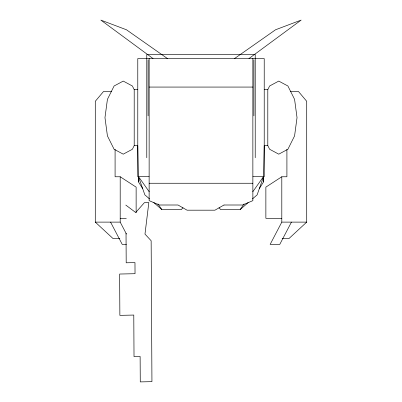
<?xml version="1.0" encoding="UTF-8"?>
<svg xmlns="http://www.w3.org/2000/svg" width="402" height="402" viewBox="0 0 402 402"><rect width="100%" height="100%" fill="white"/><g stroke="black" fill="none" stroke-linecap="round" stroke-linejoin="round"><path stroke-width="0.6" d="M259.33 188.618L263.576 181.83L263.747 176.609L252.938 176.548M134.203 145.614L132.374 149.268L123.243 154.167L114.108 149.268L107.419 135.896L104.972 117.63L107.419 99.364L114.108 85.988L123.243 81.093L132.374 85.988L134.203 89.641L134.203 145.614L137.78 145.614L138.424 181.83L142.67 188.618M267.797 89.641L269.626 85.988L278.757 81.093L287.892 85.988L294.581 99.364L297.028 117.63L294.581 135.896L287.892 149.268L278.757 154.167L269.626 149.268L267.797 145.614L267.797 89.641L264.22 89.641M286.912 149.353L286.912 176.764L281.802 176.764L281.802 222.115L270.149 244.386L279.777 244.386L291.43 222.115M219.02 207.713L220.623 209.578L240.18 209.527L244.14 203.94M252.778 191.754L263.576 176.518L264.22 145.614L267.797 145.614M182.98 207.713L181.377 209.578L161.82 209.527L153.81 202.598M290.39 91.515L298.495 91.515L306.711 101.299L306.711 222.115L288.862 238.642L282.139 238.642M240.18 209.527L248.19 202.598M252.431 198.93L257.144 194.854L263.576 176.518L263.576 181.83M248.944 58.566L301.143 20.1L275.561 29.763L234.522 58.566M281.802 176.764L265.868 187.126L265.868 218.341L281.802 218.341M149.564 58.566L137.78 58.566L137.78 176.694L149.062 176.548M252.436 58.566L264.22 58.566L264.22 176.694L263.747 176.609M149.137 87.068L252.863 87.068M134.203 89.641L137.78 89.641M111.61 91.515L103.505 91.515L95.289 101.299L95.289 222.115L113.138 238.642L119.861 238.642M136.132 212.718L136.132 187.126L120.198 176.764L115.088 176.764L115.088 149.353M149.137 183.257L252.863 183.257M120.198 218.341L126.328 218.341M95.289 222.115L120.198 222.115L126.449 234.064M281.802 222.115L306.711 222.115M126.434 244.386L122.223 244.386L110.57 222.115M167.478 58.566L126.439 29.763L100.857 20.1L153.056 58.566M125.781 205.065L135.705 212.507L144.398 202.673L148.83 202.578L144.981 234.095L151.147 240.753L151.941 381.649L140.268 381.9L140.122 356.468L134.017 356.599L133.786 315.057L119.871 315.359L119.635 274.038L135.037 273.702L134.971 262.606L126.193 262.792L126.027 233.25M149.569 198.93L144.856 194.854L138.424 176.518L149.222 191.754M157.86 203.94L161.82 209.527M138.253 176.609L138.424 181.83M255.22 157.77L255.22 54.476L146.78 54.476L146.78 157.77M253.898 59.808L253.898 115.871M148.102 59.808L148.102 115.871M120.198 176.764L120.198 222.115M223.994 205.005L214.949 210.186L187.051 210.186L178.006 205.005L159.368 205.005L149.137 200.648L149.137 58.355L252.863 58.355L252.863 200.648L242.632 205.005L223.994 205.005"/></g></svg>
